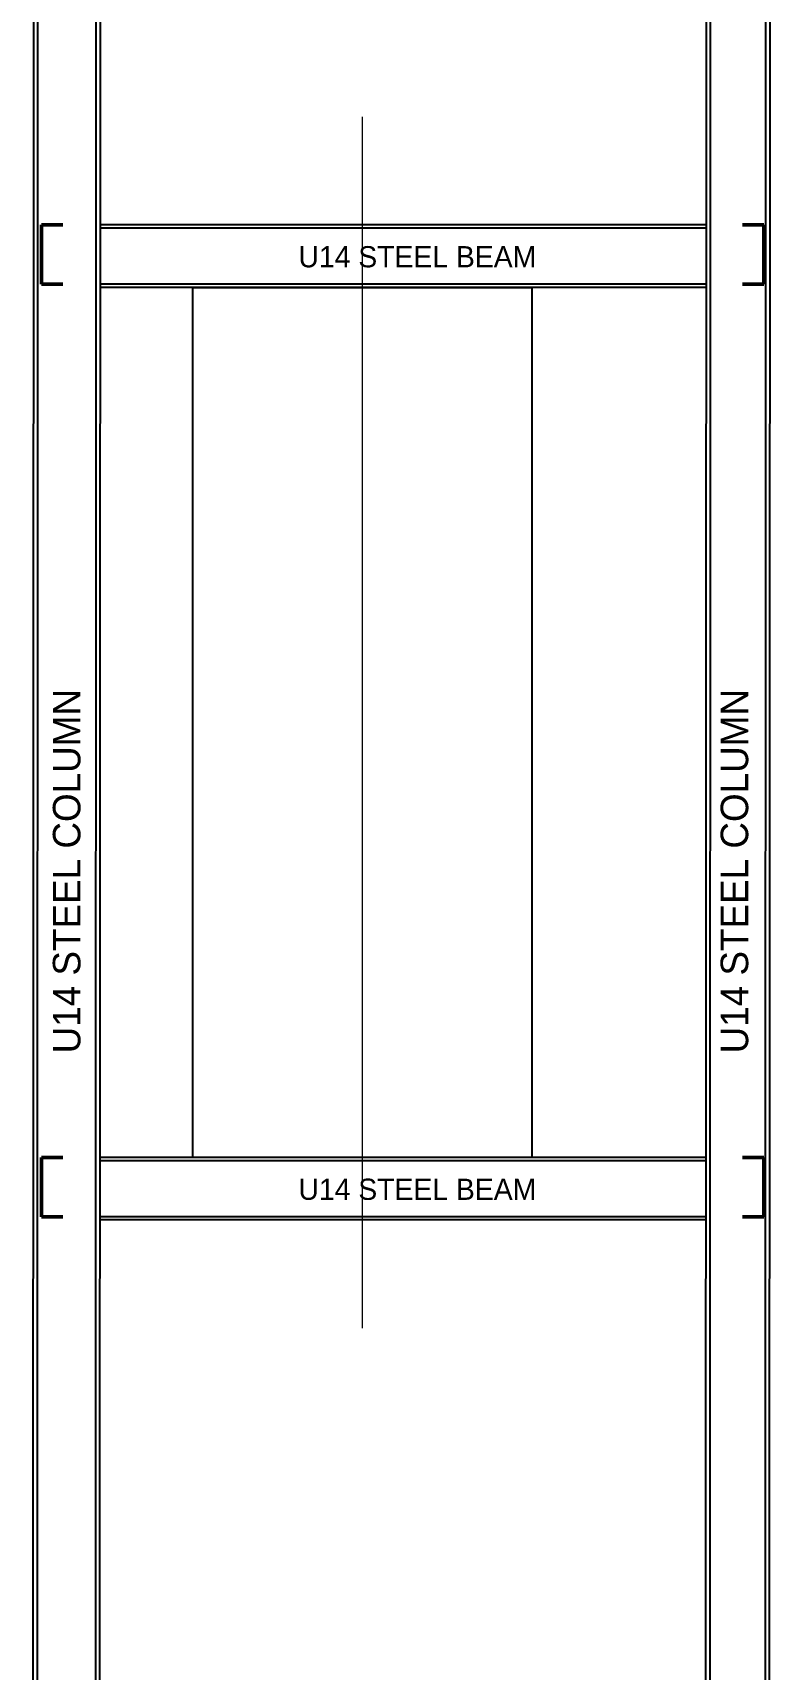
# Model space of a CAD drawing. Header units: millimetres. Extents: x -23396 to 106750, y 116 to 66281.
# Drawn here: x 94711 to 96208, y 41921 to 45239 of the extents above; entities that cross this region are included whole.
import ezdxf

# ---------------------------------------------------------------- set-up
doc = ezdxf.new("R2010")
doc.units = ezdxf.units.MM
doc.linetypes.add('CENTER', pattern=[50.8, 31.75, -6.35, 6.35, -6.35])
doc.layers.add('CL', color=2, linetype='CENTER', lineweight=0)
doc.layers.add('Wall', color=1, linetype='Continuous', lineweight=50)

# ---------------------------------------------------------------- blocks, each defined once
blk = doc.blocks.new('u14 shaft')
at = {"color": 0}
for p, q in [((-2093.05, 321.79), (-2088.05, 16854.09)), ((-2083.05, 321.79), (-2078.05, 16854.09)), ((-1941.4, 16854.09), (-1946.4, 321.79)), ((-1931.4, 16854.09), (-1936.4, 321.79)), ((-505.7, 321.79), (-500.7, 16854.19)), ((-495.7, 321.79), (-490.7, 16854.19)), ((-365.25, 321.79), (-360.25, 16854.19)), ((-355.25, 321.79), (-350.25, 16854.19)), ((-505.849, 7517.94), (-1934.449, 7517.94)), ((-505.849, 7510.44), (-1934.449, 7510.44)), ((-505.849, 7378.24), (-1934.449, 7378.24)), ((-505.849, 7370.74), (-1934.449, 7370.74)), ((-505.849, 5317.94), (-1934.449, 5317.94)), ((-505.849, 5310.44), (-1934.449, 5310.44)), ((-505.849, 5178.24), (-1934.449, 5178.24)), ((-505.849, 5170.74), (-1934.449, 5170.74))]:
    blk.add_line(p, q, dxfattribs=at)
at = {"linetype": 'Continuous'}
blk.add_lwpolyline([(-915.258, 5317.94), (-1715.258, 5317.94), (-1715.258, 7370.74), (-915.258, 7370.74)], close=True, dxfattribs=at)
at = {"layer": 'CL', "linetype": 'Continuous'}
blk.add_line((-1315.258, 7773.458), (-1315.258, 4915.222), dxfattribs=at)
at = {"layer": 'Wall'}
for p, q in [((-2072.649, 7378.24), (-2072.649, 7517.94)), ((-2072.649, 7517.94), (-2021.849, 7517.94)), ((-2021.849, 7517.94), (-2072.649, 7517.94)), ((-2072.649, 7517.94), (-2072.649, 7378.24)), ((-2021.849, 7517.94), (-2072.649, 7517.94)), ((-2072.649, 7517.94), (-2072.649, 7378.24)), ((-367.649, 7517.94), (-418.449, 7517.94)), ((-418.449, 7517.94), (-367.649, 7517.94)), ((-418.449, 7517.94), (-367.649, 7517.94)), ((-367.649, 7378.24), (-367.649, 7517.94)), ((-367.649, 7517.94), (-367.649, 7378.24)), ((-367.649, 7517.94), (-367.649, 7378.24)), ((-2021.849, 7378.24), (-2072.649, 7378.24)), ((-2072.649, 7378.24), (-2021.849, 7378.24)), ((-2021.849, 7378.24), (-2072.649, 7378.24)), ((-418.449, 7378.24), (-367.649, 7378.24)), ((-367.649, 7378.24), (-418.449, 7378.24)), ((-418.449, 7378.24), (-367.649, 7378.24)), ((-2072.649, 5178.24), (-2072.649, 5317.94)), ((-2072.649, 5317.94), (-2021.849, 5317.94)), ((-2021.849, 5317.94), (-2072.649, 5317.94)), ((-2072.649, 5317.94), (-2072.649, 5178.24)), ((-2021.849, 5317.94), (-2072.649, 5317.94)), ((-2072.649, 5317.94), (-2072.649, 5178.24)), ((-367.649, 5317.94), (-418.449, 5317.94)), ((-418.449, 5317.94), (-367.649, 5317.94)), ((-418.449, 5317.94), (-367.649, 5317.94)), ((-367.649, 5178.24), (-367.649, 5317.94)), ((-367.649, 5317.94), (-367.649, 5178.24)), ((-367.649, 5317.94), (-367.649, 5178.24)), ((-2021.849, 5178.24), (-2072.649, 5178.24)), ((-2072.649, 5178.24), (-2021.849, 5178.24)), ((-2021.849, 5178.24), (-2072.649, 5178.24)), ((-418.449, 5178.24), (-367.649, 5178.24)), ((-367.649, 5178.24), (-418.449, 5178.24)), ((-418.449, 5178.24), (-367.649, 5178.24))]:
    blk.add_line(p, q, dxfattribs=at)
at = {"linetype": 'Continuous', "char_height": 50, "attachment_point": 1}
for insert in [(-1466.011, 7468.014), (-1466.011, 5268.014)]:
    blk.add_mtext_dynamic_manual_height_columns('U14 STEEL BEAM', width=8751.77116, gutter_width=2683.265, heights=[0], dxfattribs=dict(at, insert=insert))
at = {"linetype": 'Continuous', "char_height": 65, "attachment_point": 1, "rotation": 90}
for insert in [(-2045.51, 5563.532), (-469.705, 5563.532)]:
    blk.add_mtext_dynamic_manual_height_columns('U14 STEEL COLUMN', width=8751.77116, gutter_width=2683.265, heights=[0], dxfattribs=dict(at, insert=insert))
blk = doc.blocks.new('upn st')
at = {"linetype": 'Continuous', "xscale": 0.171875, "yscale": 0.171875, "zscale": 0.171875}
blk.add_blockref('u14 shaft', (6951.345, -5502.442), dxfattribs=at)

msp = doc.modelspace()

# ---------------------------------------------------------------- block references
at = {"xscale": 5, "yscale": 5, "zscale": 5}
msp.add_blockref('upn st', (61752.657, 65900.837), dxfattribs=at)

doc.saveas('drawing.dxf')
